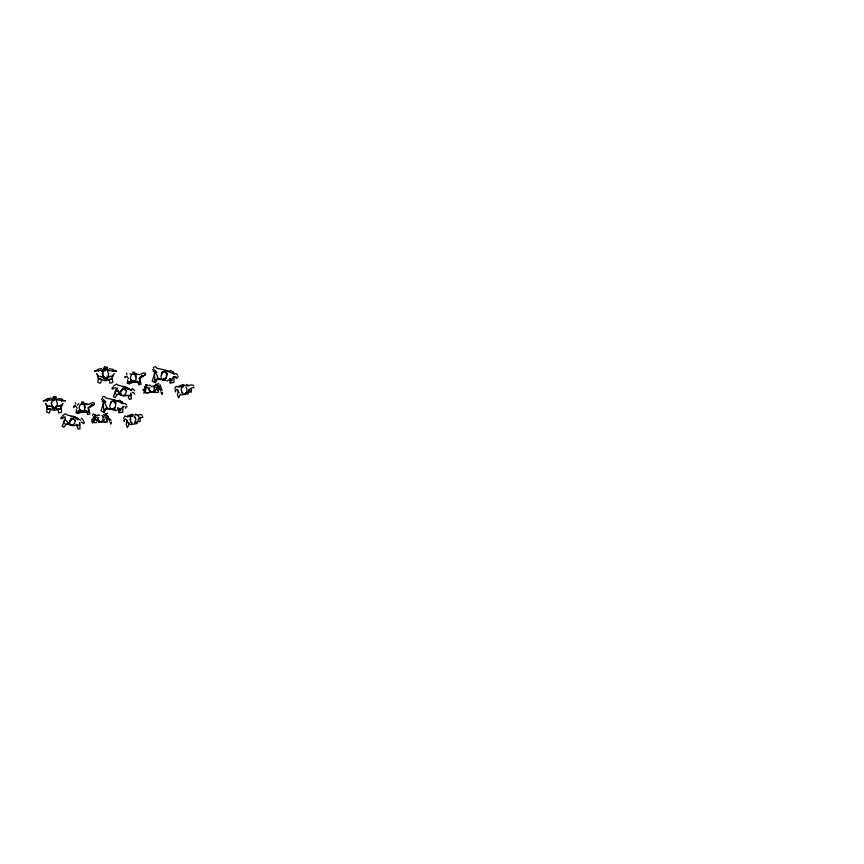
<?xml version="1.0" encoding="UTF-8"?>
<svg xmlns="http://www.w3.org/2000/svg" width="864" height="864" viewBox="0 0 864 864"><rect width="100%" height="100%" fill="white"/><g stroke="black" fill="none" stroke-linecap="round" stroke-linejoin="round"><path stroke-width="1.3" d="M189.799 390.938L191.311 392.288L191.311 388.973M98.086 418.77L98.831 421.448L99.403 421.589L98.41 420.779L98.086 418.77L98.442 420.919L99.76 421.913L101.628 421.362L99.943 422.032L101.304 421.891L102.589 421.06L103.27 417.474M149.245 389.048L149.602 391.198L151.513 392.148L150.725 392.569L149.569 391.057L149.245 389.048L149.602 391.198L151.513 392.148M122.85 406.912L122.731 412.247L119.016 412.636L118.465 407.938M174.01 377.19L173.891 382.525L170.176 382.914L169.765 379.393M109.75 406.404L111.046 401.436L113.443 400.95L115.549 402.203L115.733 405.464L114.804 408.121L112.082 409.061M160.909 376.682L162.205 371.714L164.603 371.228L166.72 372.47L166.892 375.743L165.964 378.4L163.253 379.242M69.552 423.857L70.837 418.932L73.548 418.705L75.373 420.725L74.606 423.209L72.176 425.628M175.511 378L175.554 377.136M96.325 419.602L97.351 421.178L94.932 419.083L95.018 417.506M94.079 418.727L93.787 422.615L96.714 422.626M145.249 389.005L144.947 392.893L147.874 392.893M88.679 409.104L88.409 412.592L86.67 411.75L77.555 411.383L82.372 412.128L87.026 411.199L82.328 411.847L77.857 413.64L77.382 411.685M128.542 381.953L129.017 383.918L133.488 382.126L138.197 381.478L133.531 382.406L128.725 381.65L137.84 382.018L139.568 382.871L139.838 379.382M47.228 406.026L46.721 412.15L49.496 412.949L50.36 409.158M98.399 376.304L97.88 382.428L100.656 383.227L101.52 379.426M93.085 420.52L93.517 416.48L94.932 419.083M144.245 390.787L144.677 386.759L146.092 389.362M93.064 421.243L92.632 422.852M144.223 391.522L143.791 393.131M76.55 409.46L76.086 413.024L78.462 413.327M127.721 379.739L127.246 383.292L129.632 383.594M88.193 409.007L88.333 408.002L92.081 404.687L87.988 407.776M139.352 379.285L139.493 378.27L142.312 375.786M128.801 424.721L129.082 422.788M47.293 401.544L46.105 399.2L51.106 398.023M154.429 387.752L153.749 391.327L151.103 392.299M127.213 420.584L126.198 424.44L127.408 427.324M178.373 390.852L177.368 394.708L178.567 397.602M135.205 415.076L135.443 414.115L137.851 415.444L140.152 418.705L140.033 421.837M186.365 385.355L186.602 384.394L187.121 385.29M110.462 404.33L111.445 401.825M130.626 416.912L129.956 419.44L131.425 423.144M73.915 407.214L75.524 405.799L77.285 408.294M125.075 377.492L126.684 376.078L128.444 378.572M106.38 420.228L107.266 417.053L105.602 413.759L104.134 415.109M157.55 390.506L158.425 387.331L156.773 384.037L154.559 386.057M97.924 415.519L98.118 414.839L99.749 415.152M149.083 385.798L149.278 385.117L150.908 385.43M62.154 404.136L60.653 409.115L56.948 409.201M113.314 374.414L111.812 379.393L108.119 379.469M54.302 400.334L52.272 400.831L51.235 403.542L52.704 407.862L54.356 408.488L55.804 407.938L56.97 406.026L57.424 403.488L56.333 400.799M105.462 370.602L103.442 371.099L102.395 373.82L103.874 378.14L105.516 378.767L106.963 378.216L108.14 376.304L108.583 373.766L107.503 371.066M89.316 407.754L93.928 404.611L94.424 403.11L92.977 402.462L88.549 404.341L82.674 403.11M140.476 378.022L145.087 374.89L145.584 373.388L144.137 372.74L139.72 374.62L133.834 373.388M64.573 419.634L63.407 423.014L65.88 424.408L67.964 423.814M80.201 404.6L79.261 407.246L79.553 409.601L82.123 411.35L83.948 410.897L84.672 409.763L85.115 407.074L84.37 404.374M91.67 419.958L91.919 419.256M110.851 423.814L111.445 422.172M131.36 374.879L130.421 377.525L130.712 379.879L133.283 381.618L135.108 381.175L135.832 380.041L136.274 377.352L135.529 374.652M142.83 390.236L143.078 389.534M162.022 394.092L162.605 392.45M166.309 375.397L166.882 373.853L165.035 371.488L162.205 372.416L165.035 371.488L166.882 373.853M117.472 407.884L120.593 410.281L121.468 407.948M169.679 378.961L171.752 380.56L173.081 377.06M161.633 374.609L162.605 372.092M96.336 415.39L94.381 414.839M84.985 406.544L84.521 407.678L84.208 405.713M81.734 402.808L81.842 401.857L83.592 402.008L83.279 403.974L81.216 403.942L83.279 403.974M132.894 373.086L133.013 372.125L134.752 372.287L134.438 374.252L132.376 374.22M92.912 419.656L94.878 415.141M144.083 389.923L146.038 385.42M187.726 386.078L188.168 385.052M103.95 402.095L100.969 410.908L104.306 412.387L106.261 408.067M155.704 371.153L152.129 381.186L155.466 382.666L157.421 378.335M70.762 420.552L71.615 418.792L69.682 421.265L71.053 419.105L73.462 418.835L75.017 420.671L74.747 420.023M65.372 418.543L62.23 426.308L63.86 427.259L65.664 425.002M116.532 388.822L113.389 396.576L115.02 397.537L116.824 395.28M103.669 420.854L104.522 419.18M155.682 389.459L154.829 391.122L158.976 385.949L160.488 390.755M127.364 427.529L129.254 423.943M178.524 397.807L180.414 394.211M115.333 391.954L116.91 389.124M63.115 403.261L61.582 405.994L55.598 406.62M114.275 373.54L112.741 376.272L107.957 376.769M135.086 422.798L135.853 418.889L134.741 416.524M123.228 407.128L123.617 406.469L122.472 406.706M174.388 377.406L174.776 376.747L173.632 376.985M124.189 420.422L124.319 421.459M175.349 390.701L175.478 391.738M96.671 370.44L94.36 371.164L105.516 369.803L112.666 371.174L113.692 369.511L109.264 368.723M123.584 418.295L125.01 415.973L127.462 416.88L132.332 415.757M174.744 388.573L176.17 386.251L178.621 387.158L182.282 386.316M119.016 412.636L119.837 411.329M170.176 382.914L171.007 381.607M122.774 389.07L120.841 391.543L120.949 394.956M77.609 405.205L78.743 403.51M122.213 389.383L120.841 391.543L121.997 389.21L124.718 388.984L126.533 391.003L125.766 393.487L123.973 395.42M105.894 418.522L107.816 415.67L109.328 420.476M183.19 386.284L182.336 387.428L183.676 385.787L181.786 387.191L181.116 389.718L182.585 393.412M117.245 387.882L114.566 393.293L117.04 394.675L120.172 393.8M60.772 418.176L61.873 416.718M111.931 388.454L113.033 386.996M92.394 415.314L93.517 413.845M131.036 390.366L132.516 388.433L134.665 390.787M61.83 418.932L62.564 417.982L64.616 417.625M112.99 389.21L113.724 388.26L115.787 387.904M125.518 408.283L127.094 406.339M176.677 378.551L178.254 376.618M73.537 406.782L74.66 405.443M112.115 408.845L113.692 408.683L115.15 407.311L114.026 408.769L111.51 409.514M82.577 410.778L81.994 410.756M56.354 397.408L54.95 398.617M107.514 367.675L106.11 368.896M105.656 415.022L107.6 413.057M156.816 385.301L158.76 383.335M102.038 401.144L102.665 400.529M153.209 371.412L153.824 370.807M77.285 418.943L78.127 418.144M128.444 389.221L129.287 388.422M135.151 422.291L135.637 421.848L134.471 422.744M53.017 397.181L53.622 396.673M104.188 367.459L104.792 366.952M101.477 399.438L102.578 398.531M152.636 369.716L153.749 368.809M139.147 378.043L142.225 375.732M124.146 420.044L125.561 418.986L127.116 420.368M175.316 390.323L176.72 389.264L178.286 390.647M54.475 398.866L55.199 398.358M105.635 369.144L106.358 368.626M62.456 415.714L65.275 413.77L67.111 414.968L74.228 416.696L80.59 420.239M113.616 385.992L116.435 384.048L118.271 385.236L125.388 386.964L131.749 390.517M130.81 415.498L132.268 414.493L134.05 415.184M181.969 385.765L183.427 384.772L185.209 385.463M105.808 369.198L101.984 370.85L105.181 368.896M101.984 370.85L105.019 369.004M105.041 401.328L103.086 402.473L103.723 409.741L106.801 409.061L114.966 409.396M156.2 371.606L154.246 372.751L154.883 380.02L157.961 379.339L163.858 379.804M105.862 378.832L108.14 376.304L105.527 378.659L103.982 378.065L104.846 378.151L102.892 376.348L102.74 372.751M102.697 369.63L104.954 368.366M51.527 399.352L53.795 398.099M171.094 378.713L167.065 380.916L158.252 378.292L156.071 373.507M119.934 408.445L115.906 410.638L107.082 408.013L104.911 403.229M105.592 378.95L106.963 378.216L105.57 379.49L102.87 375.764M168.545 371.65L170.888 370.451L174.398 373.561M117.385 401.371L119.729 400.172L123.239 403.283M184.475 393.952L186.797 392.126L187.013 389.167L185.911 386.802M55.62 407.862L56.225 407.376L55.501 407.905M140.67 376.78L145.087 374.89M89.51 406.512L93.928 404.611M83.549 410.562L84.488 410.184L82.339 411.545L81.875 410.918M154.883 380.02L157.302 379.08M103.723 409.741L107.341 408.337M98.68 422.496L100.526 421.816L105.192 422.248M153.446 367.416L155.617 366.682L156.773 368.172L165.704 370.246L174.118 373.918L176.094 373.669L177.768 375.192M102.276 397.138L104.458 396.403L105.613 397.894L114.534 399.978L122.958 403.639L124.934 403.391L126.608 404.924M178.913 386.003L183.265 384.534M127.742 415.724L132.106 414.266M112.406 388.606L113 388.411M61.247 418.338L61.841 418.133M48.956 399.092L43.2 400.885L54.356 399.524L65.426 400.907L62.996 400.248M124.686 376.952L125.226 376.79M73.526 406.674L74.066 406.512M193.504 387.277L189.875 388.854L188.071 393.941L181.483 394.88M142.333 417.01L138.715 418.576L136.944 423.576L130.378 424.678M163.274 379.112L164.851 378.95L166.309 377.59L163.112 380.106M187.855 392.364L190.004 391.738M136.696 422.086L138.845 421.459M111.51 379.026L105.527 380.765L99.49 379.026L100.429 379.177M60.35 408.748L54.356 410.486L48.33 408.748L49.27 408.899M188.482 385.625L191.138 384.858L193.676 385.398M137.322 415.346L139.968 414.58L142.517 415.12M101.682 370.699L105.516 369.695M72.284 425.272L72.814 425.142L72.133 425.196M122.969 387.547L125.388 386.964L128.131 389.264M128.25 396.122L130.918 395.507L130.745 393.131M77.09 425.844L79.758 425.228L79.585 422.852M101.682 370.796L105.538 369.932M101.466 368.572L97.265 369.479L98.572 371.012M133.531 382.406L137.592 381.596M82.372 412.128L86.422 411.318M136.112 381.434L131.166 381.359M83.722 411.394L86.184 410.918M112.05 409.212L113 409.05M70.945 416.75L74.228 416.696L77.89 419.753M157.129 384.523L155.239 385.268M194.087 387.806L193.698 387.299M105.97 414.245L103.853 414.569L105.883 414.839M142.927 417.539L142.538 417.031M107.784 376.726L111.121 376.294M138.11 381.726L133.672 382.309L129.244 381.596M55.512 406.598L59.951 406.015M86.951 411.448L82.501 412.031L78.084 411.329M155.596 392.504L158.512 392.191L157.594 387.072M104.436 422.226L107.352 421.913L106.661 418.079M53.676 407.873L51.732 406.069L51.581 402.473M145.843 387.817L149.85 387.99M94.684 417.539L98.68 417.722M147.128 393.001L151.686 392.094L156.352 392.526M153.814 387.299L157.064 387.234M102.643 417.031L105.905 416.956M145.681 385.7L147.679 385.225L145.541 385.117M126.144 395.366L129.33 395.323M74.984 425.099L78.17 425.045M112.666 371.174L116.586 371.185L114.156 370.526M55.048 407.862L56.97 406.026L55.987 407.83L54.356 408.488L53.039 407.959L51.71 405.497M118.292 393.412C119.761 395.863 123.552 395.777 126.09 395.874M67.122 423.144C68.602 425.585 72.392 425.498 74.92 425.596M102.395 379.436L98.852 379.361L97.34 374.382M51.224 409.158L47.682 409.082L46.181 404.104M63.288 416.934L65.567 417.074M104.328 376.92L98.096 376.391L96.682 373.507M53.158 406.642L46.926 406.112L45.511 403.229M100.062 376.38L104.468 376.888M48.902 406.102L53.309 406.62M104.35 400.529L103.01 400.324L103.108 401.555M152.96 385.787L154.602 386.78M101.801 415.519L103.442 416.502M58.104 398.444L62.532 399.233L61.603 401.674M165.359 370.483L168.404 371.12M113.184 400L117.245 400.842M133.585 374.058L134.438 374.252M78.764 410.81L81.248 411.361M150.973 386.446L152.129 386.705M105.084 366.865L107.395 367.448M53.924 396.587L56.236 397.181M134.806 374.015L137.117 374.684M82.49 403.412L87.102 404.73M128.099 389.416L124.373 386.651L127.213 388.832M129.902 373.788L131.684 374.425M132.192 392.288L134.006 392.969L134.449 394.016M81.022 422.01L82.836 422.69L83.29 423.738M131.89 422.95L130.669 422.312L131.987 422.971M80.968 410.476L80.017 410.044L80.741 410.432M105.732 368.518L108.14 369.662M124.373 386.651L128.531 388.627M54.572 398.25L56.97 399.384M77.371 418.349L73.213 416.372L75.071 417.755M128.153 388.66L129.946 389.556M183.146 393.25L181.829 392.591L182.39 392.926M104.209 378.238L105.354 378.832M113.357 401.458L115.722 403.574L113.875 401.209L115.052 402.43M161.266 377.849L161.881 378.572M110.106 407.57L110.722 408.305M118.238 390.701L118.822 393.034L123.109 395.82M71.95 425.542L67.662 422.755L70.913 425.153M53.276 398.131L54.022 398.628M137.57 381.434L139.568 382.871M118.822 393.034L120.992 394.632M147.452 385.787L145.854 384.588L146.664 386.856M97.092 416.102L94.684 414.32L95.504 416.578M132.019 416.005L132.581 416.448M55.242 397.224L55.804 397.688M116.813 390.431L119.124 392.612L118.39 390.485M65.653 420.152L67.954 422.345M103.583 368.172L104.144 368.755M114.534 399.978L116.23 401.749M154.688 369.976L156.946 372.416M103.529 399.697L105.786 402.138M81.356 418.154L83.506 420.509M170.251 378.875L171.752 380.56M119.081 408.596L120.593 410.281M124.621 389.102L126.176 390.949L125.906 390.301M130.712 379.879L131.544 381.056M79.553 409.601L80.384 410.778M175.986 376.628L176.407 377.298M124.826 406.35L125.248 407.03M158.166 385.808L160.672 390.042M106.38 414.482L109.512 419.764M134.104 416.88L134.611 417.766M178.06 390.863L179.086 392.753M126.9 420.584L128.434 423.425M188.644 389.642L189.076 390.474M162.173 390.614L159.98 384.674M110.462 419.267L111.013 420.336M91.757 421.146L92.545 422.712M137.322 381.478L138.791 384.793L141.124 384.199L139.601 378.41M86.162 411.199L87.631 414.526L89.964 413.921L88.744 409.298M128.239 396.846L129.395 399.492L131.22 398.984L130.907 394.07M126.436 373.054L127.019 374.425M75.265 402.775L75.848 404.147M83.765 421.492L84.456 423.176M144.536 388.044L145.735 391.111M93.776 418.792L94.576 420.833M160.92 391.986L161.924 394.2M109.76 421.708L110.754 423.922M155.099 381.175L155.466 382.666M103.939 410.897L104.306 412.387M76.54 424.364L78.235 429.214L80.06 428.717L79.51 422.669M109.091 379.469L109.955 383.26L112.72 382.471L112.201 376.337M57.931 409.19L58.795 412.981L61.56 412.193L60.934 404.838M173.221 371.801L173.632 373.82M122.051 401.522L122.472 403.553M135.205 375.008L135.529 376.974M156.816 387.234L157.054 388.8M154.17 370.602L154.267 371.822M130.777 418.36L130.831 419.926M175.489 390.096L175.543 391.597M124.33 419.818L124.384 421.319M55.112 408.283L54.4 409.223L53.039 407.959L54.443 408.532L55.804 407.938L54.691 408.553L53.039 407.959L54.432 408.564L55.804 407.938L54.421 408.672L53.039 407.959L54.421 408.672L55.804 407.938L55.112 408.283M134.093 381.186L133.499 381.823L131.177 380.322L133.38 381.456L135.648 380.462L134.093 381.186M100.354 421.88L99.76 422.388L99.317 421.686L100.354 421.88M107.384 377.654L106.207 378.14L107.384 377.654M186.797 392.126L185.695 392.98L186.797 392.126M114.512 408.208L113.562 408.964L114.512 408.208M165.672 378.475L164.722 379.242L165.672 378.475M150.962 392.072L150.066 391.133L150.898 392.018M99.803 421.794L98.896 420.865L99.738 421.74"/></g></svg>
